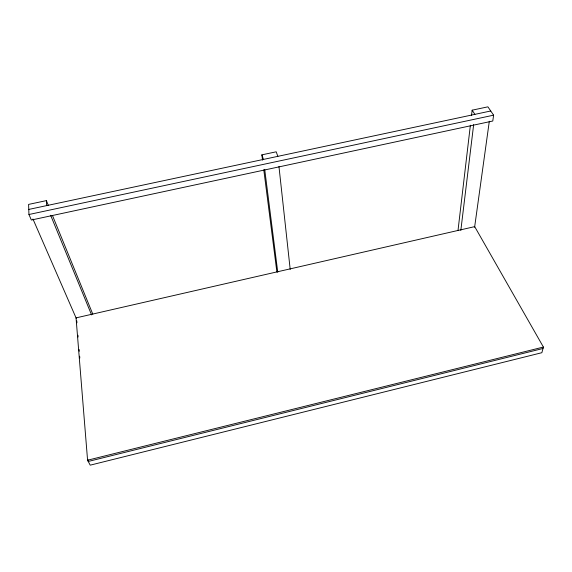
<?xml version="1.0" encoding="UTF-8"?>
<svg xmlns="http://www.w3.org/2000/svg" width="572" height="572" viewBox="0 0 572 572"><rect width="100%" height="100%" fill="white"/><g stroke="black" fill="none" stroke-linecap="round" stroke-linejoin="round"><path stroke-width="0.86" d="M458 230.545L470.377 125.225M471.514 115.494L472.143 110.181L487.902 106.835L493.615 115.172L492.785 121.014L31.36 220.027L28.943 214.507L28.6 204.404L46.389 200.622L48.405 205.562M460.832 230.373L473.659 124.589M474.61 227.22L489.317 121.235M543.4 347.054L541.863 352.702L90.212 465.165L87.58 460.217L76.047 317.882L474.696 226.634L543.4 347.054L87.58 460.217M543.014 348.477L88.245 461.461L88.109 459.831M28.772 209.423L490.74 110.982M28.943 214.507L493.615 115.172M262.548 160.131L261.869 154.848L276.197 151.809L277.849 156.349M472.143 110.181L474.896 114.357M32.954 219.019L76.29 318.432M50.636 215.265L91.591 314.922M52.438 215.429L92.793 314.15M261.869 154.848L263.442 159.416M263.792 169.82L276.884 271.979M264.722 169.534L277.77 272.265M278.957 166.488L290.197 269.419M76.784 320.899L76.934 322.808M77.949 335.249L78.099 337.03M79.108 349.471L79.258 351.251M79.658 356.22L79.808 358M46.389 200.622L46.668 205.613"/></g></svg>
